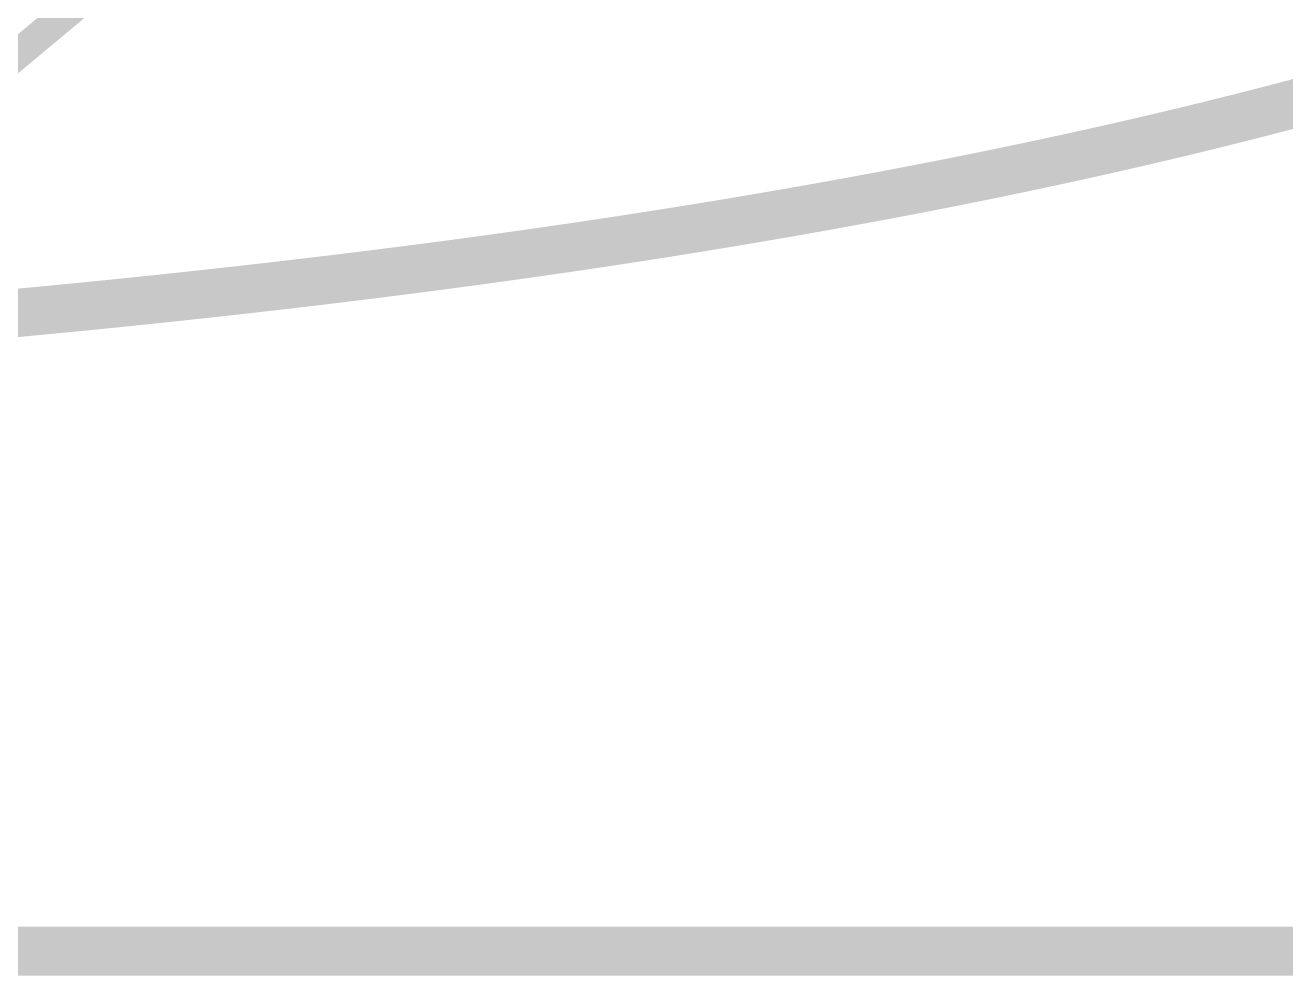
# Model space of a CAD drawing. Extents: x -10.2 to 70.2, y -5.2 to 30.2.
# Drawn here: x 42.77 to 53.22, y -5.2 to 2.68 of the extents above; entities that cross this region are included whole.
import ezdxf

# ---------------------------------------------------------------- set-up
doc = ezdxf.new("R2010")
doc.units = 0
for name, color, linetype in [('1', 22, 'CONTINUOUS'), ('16', 175, 'CONTINUOUS'), ('20', 7, 'CONTINUOUS')]:
    doc.layers.add(name, color=color, linetype=linetype)

msp = doc.modelspace()

# ---------------------------------------------------------------- linework, layer by layer
at = {"layer": '1'}
for points, const_width in [([(44.1, 3.6), (42.3, 2.1)], 0.25), ([(70, -5), (-10, -5)], 0.4064)]:
    msp.add_lwpolyline(points, dxfattribs=dict(at, const_width=const_width))
at = {"layer": '16', "const_width": 0.4064}
msp.add_lwpolyline([(70, -5), (-10, -5)], dxfattribs=at)
at = {"layer": '20', "const_width": 0.4}
for points in [[(53.1804, 1.9979), (53.0999, 1.977)], [(53.2609, 2.0191), (53.1804, 1.9979)], [(53.3413, 2.0404), (53.2609, 2.0191)], [(53.4217, 2.0619), (53.3413, 2.0404)], [(52.7774, 1.8947), (52.6966, 1.8746)], [(52.8581, 1.9151), (52.7774, 1.8947)], [(52.9387, 1.9355), (52.8581, 1.9151)], [(53.0194, 1.9562), (52.9387, 1.9355)], [(53.0999, 1.977), (53.0194, 1.9562)], [(52.3731, 1.7955), (52.2922, 1.7761)], [(52.4541, 1.815), (52.3731, 1.7955)], [(52.535, 1.8347), (52.4541, 1.815)], [(52.6158, 1.8546), (52.535, 1.8347)], [(52.6966, 1.8746), (52.6158, 1.8546)], [(51.8865, 1.6814), (51.8053, 1.6628)], [(51.9678, 1.7), (51.8865, 1.6814)], [(52.0489, 1.7188), (51.9678, 1.7)], [(52.13, 1.7378), (52.0489, 1.7188)], [(52.2111, 1.7569), (52.13, 1.7378)], [(52.2922, 1.7761), (52.2111, 1.7569)], [(51.4799, 1.5902), (51.3985, 1.5724)], [(51.5613, 1.6081), (51.4799, 1.5902)], [(51.6427, 1.6262), (51.5613, 1.6081)], [(51.724, 1.6445), (51.6427, 1.6262)], [(51.8053, 1.6628), (51.724, 1.6445)], [(50.9909, 1.4854), (50.9093, 1.4684)], [(51.0725, 1.5025), (50.9909, 1.4854)], [(51.154, 1.5198), (51.0725, 1.5025)], [(51.2356, 1.5372), (51.154, 1.5198)], [(51.317, 1.5547), (51.2356, 1.5372)], [(51.3985, 1.5724), (51.317, 1.5547)], [(50.4194, 1.3691), (50.3377, 1.353)], [(50.5011, 1.3854), (50.4194, 1.3691)], [(50.5828, 1.4017), (50.5011, 1.3854)], [(50.6644, 1.4182), (50.5828, 1.4017)], [(50.7461, 1.4348), (50.6644, 1.4182)], [(50.8277, 1.4515), (50.7461, 1.4348)], [(50.9093, 1.4684), (50.8277, 1.4515)], [(49.9289, 1.2744), (49.8472, 1.2591)], [(50.0107, 1.2899), (49.9289, 1.2744)], [(50.0924, 1.3055), (50.0107, 1.2899)], [(50.1742, 1.3212), (50.0924, 1.3055)], [(50.2559, 1.3371), (50.1742, 1.3212)], [(50.3377, 1.353), (50.2559, 1.3371)], [(49.3564, 1.1694), (49.2746, 1.1548)], [(49.4382, 1.184), (49.3564, 1.1694)], [(49.52, 1.1988), (49.4382, 1.184)], [(49.6018, 1.2137), (49.52, 1.1988)], [(49.6836, 1.2287), (49.6018, 1.2137)], [(49.7654, 1.2438), (49.6836, 1.2287)], [(49.8472, 1.2591), (49.7654, 1.2438)], [(48.7015, 1.056), (48.6196, 1.0423)], [(48.7834, 1.0698), (48.7015, 1.056)], [(48.8653, 1.0837), (48.7834, 1.0698)], [(48.9472, 1.0977), (48.8653, 1.0837)], [(49.029, 1.1118), (48.9472, 1.0977)], [(49.1109, 1.126), (49.029, 1.1118)], [(49.1927, 1.1404), (49.1109, 1.126)], [(49.2746, 1.1548), (49.1927, 1.1404)], [(48.1281, 0.9623), (48.0461, 0.9493)], [(48.21, 0.9754), (48.1281, 0.9623)], [(48.292, 0.9885), (48.21, 0.9754)], [(48.3739, 1.0018), (48.292, 0.9885)], [(48.4558, 1.0152), (48.3739, 1.0018)], [(48.5377, 1.0287), (48.4558, 1.0152)], [(48.6196, 1.0423), (48.5377, 1.0287)], [(47.3902, 0.8491), (47.3081, 0.837)], [(47.4722, 0.8613), (47.3902, 0.8491)], [(47.5542, 0.8736), (47.4722, 0.8613)], [(47.7182, 0.8984), (47.5542, 0.8736)], [(47.8002, 0.911), (47.7182, 0.8984)], [(47.8822, 0.9237), (47.8002, 0.911)], [(47.9642, 0.9365), (47.8822, 0.9237)], [(48.0461, 0.9493), (47.9642, 0.9365)], [(46.7337, 0.755), (46.5695, 0.7324)], [(46.8979, 0.778), (46.7337, 0.755)], [(46.9799, 0.7896), (46.8979, 0.778)], [(47.062, 0.8013), (46.9799, 0.7896)], [(47.144, 0.8131), (47.062, 0.8013)], [(47.2261, 0.825), (47.144, 0.8131)], [(47.3081, 0.837), (47.2261, 0.825)], [(45.9124, 0.6454), (45.8302, 0.635)], [(45.9946, 0.656), (45.9124, 0.6454)], [(46.0767, 0.6667), (45.9946, 0.656)], [(46.1589, 0.6774), (46.0767, 0.6667)], [(46.241, 0.6882), (46.1589, 0.6774)], [(46.3231, 0.6991), (46.241, 0.6882)], [(46.4053, 0.7101), (46.3231, 0.6991)], [(46.4874, 0.7212), (46.4053, 0.7101)], [(46.5695, 0.7324), (46.4874, 0.7212)], [(45.0082, 0.5345), (44.926, 0.5249)], [(45.0904, 0.5442), (45.0082, 0.5345)], [(45.1727, 0.554), (45.0904, 0.5442)], [(45.2549, 0.5638), (45.1727, 0.554)], [(45.5015, 0.5938), (45.2549, 0.5638)], [(45.6659, 0.6142), (45.5015, 0.5938)], [(45.7481, 0.6246), (45.6659, 0.6142)], [(45.8302, 0.635), (45.7481, 0.6246)], [(44.1032, 0.4328), (44.0209, 0.424)], [(44.1855, 0.4417), (44.1032, 0.4328)], [(44.3501, 0.4597), (44.1855, 0.4417)], [(44.4324, 0.4688), (44.3501, 0.4597)], [(44.597, 0.4872), (44.4324, 0.4688)], [(44.6792, 0.4965), (44.597, 0.4872)], [(44.7615, 0.5059), (44.6792, 0.4965)], [(44.8437, 0.5154), (44.7615, 0.5059)], [(44.926, 0.5249), (44.8437, 0.5154)], [(43.0328, 0.3237), (42.868, 0.3079)], [(43.1152, 0.3317), (43.0328, 0.3237)], [(43.1975, 0.3397), (43.1152, 0.3317)], [(43.2799, 0.3479), (43.1975, 0.3397)], [(43.3623, 0.356), (43.2799, 0.3479)], [(43.4446, 0.3643), (43.3623, 0.356)], [(43.527, 0.3726), (43.4446, 0.3643)], [(43.6093, 0.381), (43.527, 0.3726)], [(43.6916, 0.3895), (43.6093, 0.381)], [(43.774, 0.398), (43.6916, 0.3895)], [(43.8563, 0.4066), (43.774, 0.398)], [(44.0209, 0.424), (43.8563, 0.4066)], [(42.6208, 0.2848), (42.5384, 0.2772)], [(42.868, 0.3079), (42.6208, 0.2848)]]:
    msp.add_lwpolyline(points, dxfattribs=at)
at = {"layer": '20', "const_width": 0.2}
for points in [[(53.2056, 1.9012, 1), (53.1552, 2.0947)], [(53.2353, 2.1157, 1), (53.2865, 1.9224)], [(53.2863, 1.9223, 1), (53.2355, 2.1158)], [(53.3155, 2.137, 1), (53.3671, 1.9438)], [(53.3669, 1.9437, 1), (53.3157, 2.137)], [(52.753, 1.9917, 1), (52.8018, 1.7978)], [(52.8016, 1.7977, 1), (52.7532, 1.9918)], [(52.8335, 2.012, 1), (52.8827, 1.8181)], [(52.8825, 1.8181, 1), (52.8337, 2.012)], [(52.9139, 2.0324, 1), (52.9635, 1.8386)], [(52.9633, 1.8386, 1), (52.9141, 2.0325)], [(52.9944, 2.053, 1), (53.0444, 1.8593)], [(53.0442, 1.8593, 1), (52.9946, 2.053)], [(53.0747, 2.0737, 1), (53.1251, 1.8802)], [(53.1249, 1.8801, 1), (53.0749, 2.0738)], [(53.155, 2.0947, 1), (53.2058, 1.9012)], [(52.3496, 1.8927, 1), (52.3966, 1.6983)], [(52.3964, 1.6983, 1), (52.3498, 1.8927)], [(52.4304, 1.9122, 1), (52.4778, 1.7179)], [(52.4776, 1.7178, 1), (52.4306, 1.9123)], [(52.5112, 1.9319, 1), (52.5588, 1.7376)], [(52.5587, 1.7376, 1), (52.5113, 1.9319)], [(52.5918, 1.9517, 1), (52.6398, 1.7575)], [(52.6396, 1.7575, 1), (52.592, 1.9517)], [(52.6724, 1.9716, 1), (52.7208, 1.7776)], [(52.7206, 1.7775, 1), (52.6726, 1.9717)], [(51.9452, 1.7974, 1), (51.9904, 1.6026)], [(51.9902, 1.6025, 1), (51.9454, 1.7975)], [(52.0261, 1.8162, 1), (52.0717, 1.6214)], [(52.0715, 1.6214, 1), (52.0263, 1.8162)], [(52.1071, 1.8351, 1), (52.1529, 1.6404)], [(52.1528, 1.6404, 1), (52.1072, 1.8351)], [(52.188, 1.8542, 1), (52.2342, 1.6596)], [(52.234, 1.6595, 1), (52.1882, 1.8542)], [(52.2689, 1.8734, 1), (52.3155, 1.6789)], [(52.3153, 1.6788, 1), (52.2691, 1.8734)], [(51.4584, 1.6878, 1), (51.5014, 1.4925)], [(51.5013, 1.4925, 1), (51.4585, 1.6879)], [(51.5396, 1.7058, 1), (51.583, 1.5105)], [(51.5828, 1.5105, 1), (51.5398, 1.7058)], [(51.6208, 1.7238, 1), (51.6646, 1.5287)], [(51.6644, 1.5286, 1), (51.621, 1.7238)], [(51.7019, 1.742, 1), (51.7461, 1.5469)], [(51.7459, 1.5469, 1), (51.7021, 1.742)], [(51.7831, 1.7603, 1), (51.8275, 1.5653)], [(51.8274, 1.5653, 1), (51.7832, 1.7604)], [(51.8641, 1.7788, 1), (51.9089, 1.5839)], [(51.9087, 1.5839, 1), (51.8643, 1.7788)], [(50.9704, 1.5832, 1), (51.0114, 1.3875)], [(51.0113, 1.3875, 1), (50.9705, 1.5833)], [(51.0518, 1.6003, 1), (51.0932, 1.4047)], [(51.093, 1.4046, 1), (51.052, 1.6004)], [(51.1331, 1.6176, 1), (51.1749, 1.422)], [(51.1747, 1.4219, 1), (51.1333, 1.6176)], [(51.2145, 1.6349, 1), (51.2567, 1.4394)], [(51.2565, 1.4394, 1), (51.2147, 1.635)], [(51.2958, 1.6524, 1), (51.3382, 1.457)], [(51.3381, 1.457, 1), (51.2959, 1.6525)], [(51.3771, 1.6701, 1), (51.4199, 1.4747)], [(51.4197, 1.4747, 1), (51.3773, 1.6701)], [(50.4387, 1.271, 1), (50.4001, 1.4673)], [(50.4815, 1.4834, 1), (50.5207, 1.2873)], [(50.5206, 1.2873, 1), (50.4816, 1.4834)], [(50.563, 1.4997, 1), (50.6026, 1.3037)], [(50.6024, 1.3036, 1), (50.5632, 1.4998)], [(50.6445, 1.5162, 1), (50.6843, 1.3202)], [(50.6842, 1.3202, 1), (50.6446, 1.5162)], [(50.726, 1.5327, 1), (50.7662, 1.3368)], [(50.766, 1.3368, 1), (50.7262, 1.5328)], [(50.8075, 1.5494, 1), (50.8479, 1.3536)], [(50.8478, 1.3536, 1), (50.8076, 1.5495)], [(50.8889, 1.5663, 1), (50.9297, 1.3705)], [(50.9295, 1.3705, 1), (50.8891, 1.5663)], [(49.9103, 1.3727, 1), (49.9475, 1.1762)], [(49.9474, 1.1762, 1), (49.9104, 1.3727)], [(49.9919, 1.3881, 1), (50.0295, 1.1917)], [(50.0293, 1.1917, 1), (49.9921, 1.3882)], [(50.0735, 1.4037, 1), (50.1113, 1.2073)], [(50.1112, 1.2073, 1), (50.0736, 1.4037)], [(50.1552, 1.4194, 1), (50.1932, 1.2231)], [(50.1931, 1.223, 1), (50.1553, 1.4194)], [(50.2368, 1.4352, 1), (50.275, 1.2389)], [(50.2749, 1.2389, 1), (50.2369, 1.4353)], [(50.3184, 1.4512, 1), (50.357, 1.2549)], [(50.3568, 1.2549, 1), (50.3186, 1.4512)], [(50.3999, 1.4672, 1), (50.4389, 1.2711)], [(49.3387, 1.2678, 1), (49.3741, 1.0709)], [(49.4204, 1.2824, 1), (49.456, 1.0856)], [(49.3739, 1.0709, 1), (49.3389, 1.2678)], [(49.5021, 1.2972, 1), (49.5379, 1.1004)], [(49.4559, 1.0856, 1), (49.4205, 1.2825)], [(49.5838, 1.3121, 1), (49.6198, 1.1154)], [(49.5378, 1.1004, 1), (49.5022, 1.2972)], [(49.6654, 1.3271, 1), (49.7018, 1.1304)], [(49.6197, 1.1153, 1), (49.5839, 1.3121)], [(49.7471, 1.3421, 1), (49.7837, 1.1455)], [(49.7016, 1.1304, 1), (49.6656, 1.3271)], [(49.8287, 1.3574, 1), (49.8657, 1.1608)], [(49.7836, 1.1455, 1), (49.7472, 1.3422)], [(49.8655, 1.1608, 1), (49.8289, 1.3574)], [(48.6849, 1.1546, 1), (48.7181, 0.9573)], [(48.7667, 1.1683, 1), (48.8001, 0.9712)], [(48.718, 0.9573, 1), (48.685, 1.1546)], [(48.8484, 1.1822, 1), (48.8822, 0.9851)], [(48.8, 0.9711, 1), (48.7668, 1.1684)], [(48.9302, 1.1962, 1), (48.9642, 0.9991)], [(48.882, 0.9851, 1), (48.8486, 1.1823)], [(49.0119, 1.2103, 1), (49.0461, 1.0133)], [(48.9641, 0.9991, 1), (48.9303, 1.1962)], [(49.0936, 1.2245, 1), (49.1282, 1.0275)], [(49.046, 1.0133, 1), (49.012, 1.2103)], [(49.1753, 1.2388, 1), (49.2101, 1.0419)], [(49.128, 1.0275, 1), (49.0938, 1.2246)], [(49.2571, 1.2533, 1), (49.2921, 1.0564)], [(49.21, 1.0419, 1), (49.1754, 1.2389)], [(49.292, 1.0563, 1), (49.2572, 1.2533)], [(48.1123, 1.061, 1), (48.1439, 0.8636)], [(48.1942, 1.0741, 1), (48.2258, 0.8767)], [(48.1438, 0.8635, 1), (48.1124, 1.0611)], [(48.2759, 1.0872, 1), (48.3081, 0.8898)], [(48.2258, 0.8767, 1), (48.1942, 1.0741)], [(48.3578, 1.1005, 1), (48.39, 0.9031)], [(48.3078, 0.8898, 1), (48.2762, 1.0872)], [(48.4396, 1.1139, 1), (48.472, 0.9165)], [(48.39, 0.9031, 1), (48.3578, 1.1005)], [(48.5213, 1.1273, 1), (48.5541, 0.93)], [(48.4719, 0.9165, 1), (48.4397, 1.1139)], [(48.6031, 1.1409, 1), (48.6361, 0.9436)], [(48.5539, 0.93, 1), (48.5215, 1.1274)], [(48.636, 0.9436, 1), (48.6032, 1.1409)], [(47.3755, 0.948, 1), (47.4049, 0.7502)], [(47.4574, 0.9602, 1), (47.487, 0.7624)], [(47.4048, 0.7502, 1), (47.3756, 0.948)], [(47.5392, 0.9725, 1), (47.5692, 0.7747)], [(47.4869, 0.7624, 1), (47.4575, 0.9602)], [(47.569, 0.7747, 1), (47.5394, 0.9725)], [(47.703, 0.9972, 1), (47.7334, 0.7996)], [(47.7849, 1.0098, 1), (47.8155, 0.8122)], [(47.7332, 0.7995, 1), (47.7032, 0.9973)], [(47.8668, 1.0225, 1), (47.8976, 0.8249)], [(47.8154, 0.8122, 1), (47.785, 1.0098)], [(47.9488, 1.0353, 1), (47.9796, 0.8377)], [(47.8975, 0.8249, 1), (47.8669, 1.0225)], [(48.0304, 1.0481, 1), (48.0618, 0.8505)], [(47.9796, 0.8377, 1), (47.9488, 1.0353)], [(48.0615, 0.8505, 1), (48.0307, 1.0481)], [(46.7198, 0.854, 1), (46.7476, 0.656)], [(46.7473, 0.6559, 1), (46.7201, 0.8541)], [(46.8839, 0.877, 1), (46.9119, 0.679)], [(46.9658, 0.8886, 1), (46.994, 0.6906)], [(46.9118, 0.679, 1), (46.884, 0.877)], [(47.0478, 0.9003, 1), (47.0762, 0.7023)], [(46.9939, 0.6906, 1), (46.9659, 0.8886)], [(47.1297, 0.9121, 1), (47.1583, 0.7141)], [(47.0761, 0.7023, 1), (47.0479, 0.9003)], [(47.2116, 0.9239, 1), (47.2406, 0.7261)], [(47.1582, 0.7141, 1), (47.1298, 0.9121)], [(47.2935, 0.9359, 1), (47.3227, 0.7381)], [(47.2404, 0.726, 1), (47.2118, 0.924)], [(47.3226, 0.7381, 1), (47.2936, 0.9359)], [(45.8996, 0.7446, 1), (45.9252, 0.5462)], [(45.9817, 0.7552, 1), (46.0075, 0.5568)], [(45.925, 0.5462, 1), (45.8998, 0.7446)], [(46.0638, 0.7659, 1), (46.0896, 0.5675)], [(46.0074, 0.5568, 1), (45.9818, 0.7552)], [(46.1459, 0.7765, 1), (46.1719, 0.5783)], [(46.0896, 0.5675, 1), (46.0638, 0.7659)], [(46.2278, 0.7873, 1), (46.2542, 0.5891)], [(46.1718, 0.5782, 1), (46.146, 0.7766)], [(46.3098, 0.7982, 1), (46.3364, 0.6)], [(46.254, 0.5891, 1), (46.228, 0.7873)], [(46.3919, 0.8092, 1), (46.4187, 0.611)], [(46.3363, 0.6, 1), (46.3099, 0.7982)], [(46.4739, 0.8203, 1), (46.5009, 0.6221)], [(46.4186, 0.611, 1), (46.392, 0.8092)], [(46.5559, 0.8315, 1), (46.5831, 0.6333)], [(46.5008, 0.6221, 1), (46.474, 0.8203)], [(46.583, 0.6333, 1), (46.556, 0.8315)], [(44.9965, 0.6338, 1), (45.0199, 0.4352)], [(45.0786, 0.6435, 1), (45.1022, 0.4449)], [(45.0198, 0.4352, 1), (44.9966, 0.6338)], [(45.1609, 0.6533, 1), (45.1845, 0.4547)], [(45.1021, 0.4449, 1), (45.0787, 0.6435)], [(45.2428, 0.6631, 1), (45.267, 0.4645)], [(45.1845, 0.4547, 1), (45.1609, 0.6533)], [(45.2667, 0.4645, 1), (45.2431, 0.6631)], [(45.4892, 0.693, 1), (45.5138, 0.4946)], [(45.5136, 0.4945, 1), (45.4894, 0.6931)], [(45.6533, 0.7134, 1), (45.6785, 0.515)], [(45.7355, 0.7238, 1), (45.7607, 0.5254)], [(45.6782, 0.515, 1), (45.6536, 0.7134)], [(45.8176, 0.7342, 1), (45.8428, 0.5358)], [(45.7607, 0.5254, 1), (45.7355, 0.7238)], [(45.8428, 0.5358, 1), (45.8176, 0.7342)], [(44.0924, 0.5322, 1), (44.114, 0.3334)], [(44.1746, 0.5411, 1), (44.1964, 0.3423)], [(44.1138, 0.3334, 1), (44.0926, 0.5322)], [(44.1963, 0.3423, 1), (44.1747, 0.5411)], [(44.3391, 0.5591, 1), (44.3611, 0.3603)], [(44.4213, 0.5682, 1), (44.4435, 0.3694)], [(44.361, 0.3603, 1), (44.3392, 0.5591)], [(44.4434, 0.3694, 1), (44.4214, 0.5682)], [(44.5858, 0.5866, 1), (44.6082, 0.3878)], [(44.6679, 0.5959, 1), (44.6905, 0.3971)], [(44.6081, 0.3878, 1), (44.5859, 0.5866)], [(44.75, 0.6052, 1), (44.773, 0.4066)], [(44.6904, 0.3971, 1), (44.668, 0.5959)], [(44.8322, 0.6147, 1), (44.8552, 0.4161)], [(44.7728, 0.4065, 1), (44.7502, 0.6053)], [(44.9144, 0.6242, 1), (44.9376, 0.4256)], [(44.8552, 0.4161, 1), (44.8322, 0.6147)], [(44.9375, 0.4256, 1), (44.9145, 0.6242)], [(43.0231, 0.4232, 1), (43.0425, 0.2242)], [(43.1055, 0.4312, 1), (43.1249, 0.2322)], [(43.0423, 0.2242, 1), (43.0233, 0.4232)], [(43.1876, 0.4392, 1), (43.2074, 0.2402)], [(43.1249, 0.2322, 1), (43.1055, 0.4312)], [(43.2701, 0.4474, 1), (43.2897, 0.2484)], [(43.2072, 0.2402, 1), (43.1878, 0.4392)], [(43.3523, 0.4555, 1), (43.3723, 0.2565)], [(43.2898, 0.2484, 1), (43.27, 0.4474)], [(43.4346, 0.4638, 1), (43.4546, 0.2648)], [(43.3721, 0.2565, 1), (43.3525, 0.4555)], [(43.5168, 0.4721, 1), (43.5372, 0.2731)], [(43.4546, 0.2648, 1), (43.4346, 0.4638)], [(43.599, 0.4805, 1), (43.6196, 0.2815)], [(43.537, 0.2731, 1), (43.517, 0.4721)], [(43.6813, 0.489, 1), (43.7019, 0.29)], [(43.6195, 0.2815, 1), (43.5991, 0.4805)], [(43.7636, 0.4975, 1), (43.7844, 0.2985)], [(43.7019, 0.29, 1), (43.6813, 0.489)], [(43.8458, 0.506, 1), (43.8668, 0.3072)], [(43.7843, 0.2985, 1), (43.7637, 0.4975)], [(43.8667, 0.3071, 1), (43.8459, 0.5061)], [(44.0103, 0.5234, 1), (44.0315, 0.3246)], [(44.0314, 0.3246, 1), (44.0104, 0.5234)], [(42.63, 0.1852, 1), (42.6116, 0.3844)], [(42.8585, 0.4074, 1), (42.8775, 0.2084)], [(42.8773, 0.2083, 1), (42.8587, 0.4075)]]:
    msp.add_lwpolyline(points, format="xyb", dxfattribs=at)

doc.saveas('drawing.dxf')
